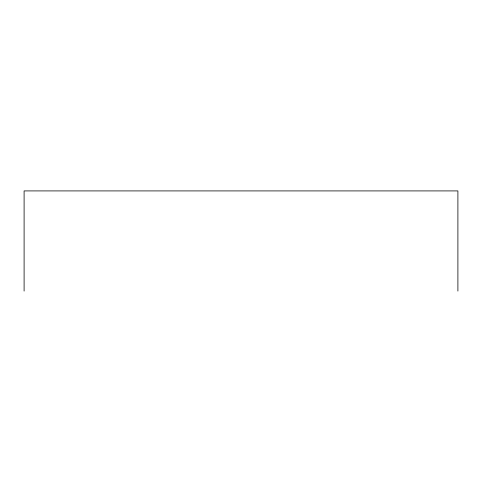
<?xml version="1.0" encoding="UTF-8"?>
<svg xmlns="http://www.w3.org/2000/svg" width="482" height="482" viewBox="0 0 482 482"><rect width="100%" height="100%" fill="white"/><g stroke="black" fill="none" stroke-linecap="round" stroke-linejoin="round"><path stroke-width="0.72" d="M457.9 291.086L457.9 190.914L24.1 190.914L24.1 291.086"/></g></svg>
